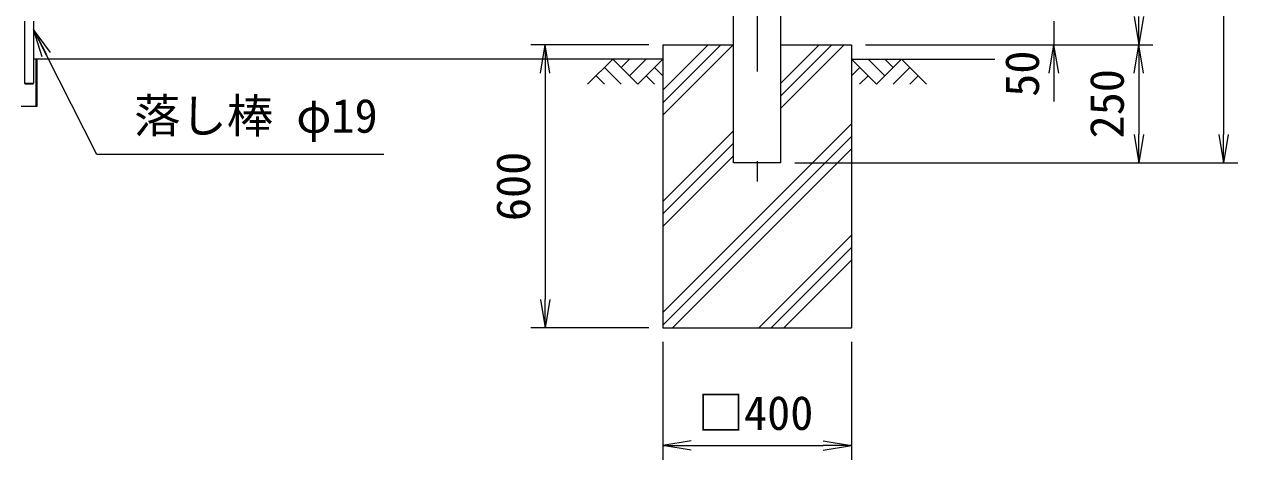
# Model space of a CAD drawing. Units: millimetres, scale not verified. Extents: x -6300 to 6300, y -4455 to 4455.
# Drawn here: x -2015 to 561, y -1828 to -904 of the extents above; entities that cross this region are included whole.
import ezdxf
from ezdxf.enums import TextEntityAlignment as Align

# ---------------------------------------------------------------- set-up
doc = ezdxf.new("R2010")
doc.units = ezdxf.units.MM
doc.header["$LTSCALE"] = 30
doc.linetypes.add('USER1', pattern=[50.8, 31.75, -6.35, 6.35, -6.35])
for name, color, linetype, lineweight in [('0-2_D-STR1', 1, 'Continuous', 18), ('0-3_D-STR3', 3, 'Continuous', 13), ('0-4_D-BMK', 2, 'USER1', 13), ('0-5_D-STR-DIM', 7, 'Continuous', 9), ('0-6_D-BGD', 7, 'Continuous', 9), ('0-7_0', 7, 'Continuous', 9), ('0-8_D-STR-TXT', 7, 'Continuous', 9), ('0-9_D-STR4', 7, 'Continuous', 9), ('0-A_D-DCR-HCH', 7, 'Continuous', 9)]:
    doc.layers.add(name, color=color, linetype=linetype, lineweight=lineweight)
doc.styles.add('ＭＳ ゴシック', font='')
doc.styles.get('ＭＳ ゴシック').set_extended_font_data('MS Gothic')

# ---------------------------------------------------------------- blocks, each defined once
blk = doc.blocks.new('_Open')
at = {"layer": '0-7_0'}
blk.add_line((-30, 5), (0, 0), dxfattribs=at)
blk.add_lwpolyline([(-30, -5), (0, 0), (-30, 0)], dxfattribs=at)

msp = doc.modelspace()

# ---------------------------------------------------------------- linework, layer by layer
at = {"layer": '0-2_D-STR1'}
msp.add_line((-409.41, 276.04), (-409.41, -1197.96), dxfattribs=at)
msp.add_lwpolyline([(-409.41, -1197.96), (-509.41, -1197.96), (-509.41, 276.04)], dxfattribs=at)
at = {"layer": '0-3_D-STR3'}
for p, q in [((-2013.91, -897.96), (-2013.91, -1029.46)), ((-1994.91, -897.96), (-1994.91, -1029.46)), ((-1989.71, -1077.96), (-1989.71, -977.96)), ((-2013.91, -1029.46), (-1994.91, -1029.46)), ((-2012.91, -1030.46), (-2013.91, -1029.46)), ((-1995.91, -1030.46), (-1994.91, -1029.46)), ((-2012.91, -1030.46), (-1995.91, -1030.46))]:
    msp.add_line(p, q, dxfattribs=at)
msp.add_lwpolyline([(-2021.41, -1077.96), (-1987.41, -1077.96), (-1987.41, -977.96)], dxfattribs=at)
at = {"layer": '0-4_D-BMK'}
msp.add_line((-459.41, 329.04), (-459.41, -1237.96), dxfattribs=at)
at = {"layer": '0-5_D-STR-DIM'}
for p, q in [((530.59, 229.04), (530.59, -1137.96)), ((170.59, -897.96), (170.59, -947.96)), ((-689.41, -947.96), (-939.41, -947.96)), ((-229.41, -947.96), (200.59, -947.96)), ((-229.41, -947.96), (380.59, -947.96)), ((-229.41, -947.96), (380.59, -947.96)), ((-909.41, -1007.96), (-909.41, -1487.96)), ((170.59, -1007.96), (170.59, -1067.96)), ((350.59, -1007.96), (350.59, -1137.96)), ((-379.41, -1197.96), (380.59, -1197.96)), ((-359.41, -1197.96), (560.59, -1197.96)), ((-689.41, -1547.96), (-939.41, -1547.96)), ((-659.41, -1577.96), (-659.41, -1827.96)), ((-259.41, -1577.96), (-259.41, -1827.96)), ((-599.41, -1797.96), (-319.41, -1797.96))]:
    msp.add_line(p, q, dxfattribs=at)
at = {"layer": '0-6_D-BGD'}
for p, q in [((-659.41, -977.96), (-1993.41, -977.96)), ((-259.41, -977.96), (44.87, -977.96))]:
    msp.add_line(p, q, dxfattribs=at)
at = {"layer": '0-8_D-STR-TXT'}
msp.add_lwpolyline([(-1251.37, -1180.38), (-1860.37, -1180.38), (-1994.01, -916.86)], dxfattribs=at)
at = {"layer": '0-9_D-STR4'}
for p, q in [((-659.41, -947.96), (-659.41, -1547.96)), ((-659.41, -947.96), (-509.41, -947.96)), ((-409.41, -947.96), (-259.41, -947.96)), ((-259.41, -947.96), (-259.41, -1547.96)), ((-659.41, -1547.96), (-259.41, -1547.96))]:
    msp.add_line(p, q, dxfattribs=at)
at = {"layer": '0-A_D-DCR-HCH'}
for p, q in [((-659.41, -1097.35), (-510.03, -947.96)), ((-659.41, -1070.83), (-536.54, -947.96)), ((-659.41, -1044.32), (-563.06, -947.96)), ((-409.41, -1083.05), (-274.32, -947.96)), ((-409.41, -1056.54), (-300.84, -947.96)), ((-409.41, -1030.02), (-327.36, -947.96)), ((-765.84, -977.96), (-819.05, -1031.18)), ((-765.84, -977.96), (-712.62, -1031.18)), ((-748.1, -995.7), (-730.36, -977.96)), ((-730.36, -1013.44), (-694.89, -977.96)), ((-712.62, -1031.18), (-659.41, -977.96)), ((-206.2, -1031.18), (-259.41, -977.96)), ((-188.46, -1013.44), (-223.94, -977.96)), ((-152.99, -977.96), (-206.2, -1031.18)), ((-170.63, -995.79), (-188.46, -977.96)), ((-152.99, -977.96), (-99.78, -1031.18)), ((-783.57, -995.7), (-747.94, -1031.18)), ((-677.15, -995.7), (-659.41, -1013.36)), ((-241.67, -995.7), (-259.41, -1013.36)), ((-135.25, -995.7), (-170.89, -1031.18)), ((-801.31, -1013.44), (-783.49, -1031.18)), ((-694.89, -1013.44), (-677.07, -1031.18)), ((-223.94, -1013.44), (-241.76, -1031.18)), ((-117.51, -1013.44), (-135.33, -1031.18)), ((-659.41, -1515.72), (-259.41, -1115.72)), ((-659.41, -1280.02), (-509.41, -1130.02)), ((-659.41, -1542.24), (-259.41, -1142.24)), ((-659.41, -1306.54), (-509.41, -1156.54)), ((-659.41, -1333.05), (-509.41, -1183.05)), ((-638.62, -1547.96), (-259.41, -1168.76)), ((-455.95, -1547.96), (-259.41, -1351.43)), ((-429.43, -1547.96), (-259.41, -1377.94)), ((-402.92, -1547.96), (-259.41, -1404.46))]:
    msp.add_line(p, q, dxfattribs=at)

# ---------------------------------------------------------------- block references
at = {"layer": '0-5_D-STR-DIM', "xscale": 2, "yscale": 2}
for p, rotation in [((350.59, -947.96), 270), ((-909.41, -947.96), 90), ((170.59, -947.96), 90), ((350.59, -947.96), 90), ((350.59, -1197.96), 270), ((530.59, -1197.96), 270), ((-909.41, -1547.96), 270), ((-659.41, -1797.96), 180)]:
    msp.add_blockref('_Open', p, dxfattribs=dict(at, rotation=rotation))
msp.add_blockref('_Open', (-259.41, -1797.96), dxfattribs=at)
at = {"layer": '0-8_D-STR-TXT', "xscale": 2, "yscale": 2, "rotation": 116.89092}
msp.add_blockref('_Open', (-1994.91, -915.08), dxfattribs=at)

# ---------------------------------------------------------------- texts
at = {"layer": '0-5_D-STR-DIM', "style": 'ＭＳ ゴシック'}
for s, p in [('50', (160.47, -1058.15)), ('250', (340.47, -1146.46)), ('600', (-919.53, -1321.84))]:
    msp.add_text(s, height=72.14, rotation=90, dxfattribs=at).set_placement(p, align=Align.BOTTOM_LEFT)
msp.add_text('□400', height=72.14, dxfattribs=at).set_placement((-585.64, -1786.33), align=Align.BOTTOM_LEFT)
at = {"layer": '0-8_D-STR-TXT', "style": 'ＭＳ ゴシック'}
msp.add_text('落し棒 φ19', height=72.14, dxfattribs=at).set_placement((-1781.7, -1155.98), align=Align.BOTTOM_LEFT)

doc.saveas('drawing.dxf')
